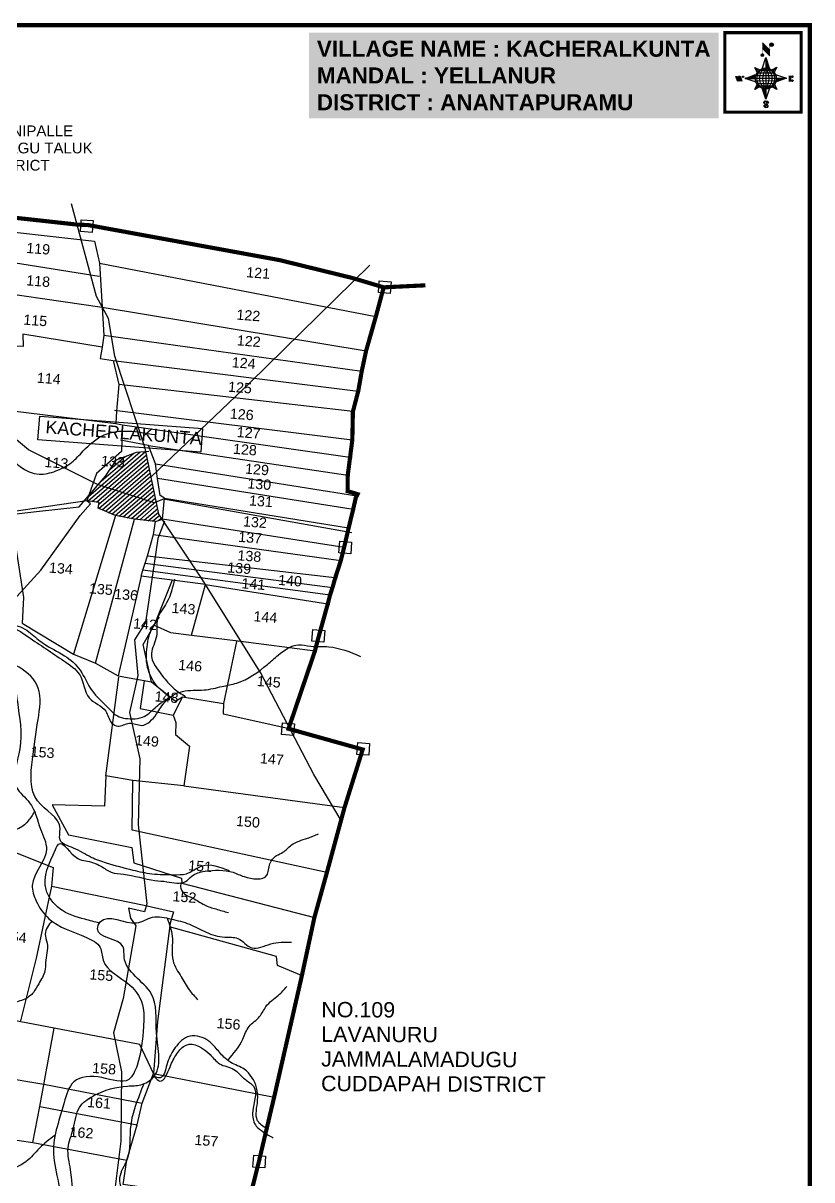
# Model space of a CAD drawing. Header units: inches. Extents: x 188909 to 213631, y 1617529 to 1627339.
# Drawn here: x 190709 to 192235, y 1624908 to 1627145 of the extents above; entities that cross this region are included whole.
import ezdxf

# ---------------------------------------------------------------- set-up
doc = ezdxf.new("R2010")
doc.units = ezdxf.units.IN
doc.header["$MEASUREMENT"] = 0
for name, color, linetype in [('AQUADUCT', 1, 'Continuous'), ('bord', 1, 'Continuous'), ('PAPER SIZE', 5, 'Continuous'), ('PLOT', 7, 'Continuous'), ('PLOT NO', 7, 'Continuous'), ('ROAD', 1, 'Continuous'), ('STREAM', 4, 'Continuous'), ('text2', 7, 'Continuous'), ('VILLAGE', 7, 'Continuous'), ('VILLAGE BOUNDARY', 5, 'Continuous'), ('VILLAGE BOUNDARY STONES', 1, 'Continuous')]:
    doc.layers.add(name, color=color, linetype=linetype)
doc.styles.get("Standard").update_dxf_attribs({"font": 'arial.ttf'})
pattern_1 = [(267.297113149, (-8720374.938, 50637915.138), (10.5367255337, -0.497431438), [])]
pattern_2 = [(357.297113149, (-8720374.938, 50637915.138), (0.497431438, 10.5367255337), [])]

# ---------------------------------------------------------------- blocks, each defined once
blk = doc.blocks.new('*X3')
at = {"color": 0, "linetype": 'Continuous'}
for p, q in [((6321.6, 240.5), (6322.3, 241.2)), ((6321.6, 240.3), (6322.3, 241)), ((6321.6, 240.1), (6322.3, 240.8)), ((6321.6, 239.9), (6322.4, 240.7)), ((6321.6, 239.8), (6322.4, 240.6)), ((6321.6, 239.6), (6322.5, 240.5)), ((6321.6, 239.4), (6322.5, 240.3)), ((6321.6, 239.2), (6322.6, 240.2)), ((6321.7, 239.1), (6322.6, 240.1)), ((6321.8, 240.8), (6322.4, 241.4)), ((6321.8, 239), (6322.7, 240)), ((6321.8, 239), (6322.8, 239.9)), ((6321.9, 238.9), (6322.9, 239.8)), ((6322, 238.8), (6323, 239.7)), ((6322.1, 241.3), (6322.4, 241.6)), ((6322.1, 238.7), (6323.1, 239.6)), ((6322.2, 238.6), (6323.1, 239.6)), ((6322.3, 238.5), (6323.2, 239.5)), ((6322.4, 238.5), (6323.3, 239.4)), ((6322.5, 238.4), (6323.4, 239.3)), ((6322.7, 238.4), (6323.6, 239.3)), ((6322.8, 238.3), (6323.7, 239.2)), ((6322.9, 238.3), (6323.8, 239.1)), ((6323.1, 238.2), (6323.9, 239.1)), ((6323.2, 238.2), (6324, 239)), ((6323.3, 238.2), (6324.2, 239)), ((6323.5, 238.1), (6324.3, 238.9)), ((6323.7, 238.1), (6324.4, 238.9)), ((6323.8, 238.1), (6324.6, 238.8)), ((6324.1, 238.2), (6324.7, 238.8)), ((6324.3, 238.3), (6324.9, 238.8)), ((6324.6, 238.3), (6325.1, 238.8)), ((6324.8, 238.4), (6325.2, 238.8)), ((6325.1, 238.5), (6325.4, 238.8)), ((6325.4, 238.6), (6325.6, 238.8))]:
    blk.add_line(p, q, dxfattribs=at)
blk = doc.blocks.new('*X2')
at = {"color": 0, "linetype": 'Continuous'}
for p, q in [((6324.4, 240.3), (6324.5, 240.4)), ((6324.6, 240.3), (6324.8, 240.5)), ((6324.7, 240.2), (6325, 240.5)), ((6324.8, 240.2), (6325.2, 240.6)), ((6325, 240.1), (6325.5, 240.6)), ((6325.1, 240.1), (6325.6, 240.6)), ((6325.2, 240), (6325.8, 240.6)), ((6325.3, 240), (6326, 240.6)), ((6325.4, 239.9), (6326.1, 240.6)), ((6325.5, 239.8), (6326.2, 240.5)), ((6325.6, 239.8), (6326.3, 240.5)), ((6325.7, 239.7), (6326.5, 240.4)), ((6325.9, 239.6), (6326.6, 240.3)), ((6326, 239.5), (6326.7, 240.3)), ((6326, 239.4), (6326.8, 240.2)), ((6326.1, 239.3), (6327, 240.2)), ((6326.2, 239.3), (6327.1, 240.1)), ((6326.3, 239.2), (6327.1, 240)), ((6326.4, 239.1), (6327.2, 239.9)), ((6326.5, 239), (6327.3, 239.8)), ((6326.5, 238.9), (6327.4, 239.7)), ((6326.6, 238.8), (6327.5, 239.6)), ((6326.7, 238.7), (6327.5, 239.5)), ((6326.8, 238.6), (6327.6, 239.4)), ((6326.8, 238.5), (6327.7, 239.3)), ((6326.8, 236.5), (6327.4, 237)), ((6326.9, 238.3), (6327.8, 239.2)), ((6326.9, 238.2), (6327.9, 239.1)), ((6326.9, 236.8), (6327.6, 237.4)), ((6327, 238.1), (6327.8, 239)), ((6327, 237.9), (6327.8, 238.8)), ((6327, 237.8), (6327.8, 238.6)), ((6327, 237.6), (6327.8, 238.4)), ((6327, 237.4), (6327.8, 238.2)), ((6327, 237.3), (6327.8, 238)), ((6327, 237.1), (6327.8, 237.9))]:
    blk.add_line(p, q, dxfattribs=at)
blk = doc.blocks.new('H')
at = {"layer": 'bord', "extrusion": (0.000427885, 0.004792, 0.999988)}
h = blk.add_hatch(dxfattribs=at)
h.set_pattern_fill('LINE', color=8, scale=84.387686, angle=-2.7029, style=0)
h.set_pattern_definition(pattern_2)
h.paths.add_polyline_path([(-492, 786, -0.090992), (-448, 775), (-486, 912)])
h = blk.add_hatch(dxfattribs=at)
h.set_pattern_fill('LINE', color=8, scale=84.387686, angle=-92.7029, style=0)
h.set_pattern_definition(pattern_1)
h.paths.add_polyline_path([(-625, 665, -0.090992), (-615, 710), (-751, 671)])
h = blk.add_hatch(dxfattribs=at)
h.set_pattern_fill('LINE', color=8, scale=84.387686, angle=-92.7029, style=0)
h.set_pattern_definition(pattern_1)
h.paths.add_polyline_path([(-246, 647), (-372, 653, -0.090992), (-382, 609)])
h = blk.add_hatch(dxfattribs=at)
h.set_pattern_fill('LINE', color=8, scale=84.387686, angle=-2.7029, style=0)
h.set_pattern_definition(pattern_2)
h.paths.add_polyline_path([(-504, 533, -0.090992), (-549, 543), (-510, 406)])
for p, q in [((-519, 1020, -1217), (-435, 927, -1216)), ((-516, 1087, -1217), (-432, 994, -1217)), ((-538, 774, -1216), (-487, 906, -1216)), ((-487, 906, -1216), (-493, 780, -1216)), ((-487, 906, -1216), (-448, 769, -1216)), ((-627, 794, -1216), (-567, 760, -1216)), ((-627, 794, -1216), (-584, 747, -1215)), ((-599, 731, -1215), (-627, 794, -1216)), ((-421, 753, -1216), (-359, 781, -1216)), ((-359, 781, -1216), (-405, 739, -1216)), ((-359, 781, -1216), (-392, 721, -1215)), ((-865, 701, -1215), (-847, 638, -1215)), ((-847, 700, -1215), (-829, 637, -1215)), ((-829, 699, -1215), (-811, 636, -1215)), ((-829, 699, -1215), (-811, 698, -1215)), ((-811, 698, -1215), (-794, 635, -1215)), ((-752, 665, -1215), (-615, 704, -1215)), ((-752, 665, -1215), (-625, 659, -1215)), ((-619, 614, -1215), (-752, 665, -1215)), ((-639, 526, -1214), (-606, 585, -1215)), ((-639, 526, -1214), (-593, 568, -1215)), ((-399, 576, -1215), (-371, 513, -1214)), ((-246, 641, -1215), (-383, 603, -1215)), ((-379, 693, -1215), (-246, 641, -1215)), ((-373, 647, -1215), (-246, 641, -1215)), ((-213, 669, -1215), (-217, 601, -1215)), ((-197, 600, -1215), (-194, 668, -1215)), ((-577, 553, -1215), (-639, 526, -1214)), ((-511, 400, -1214), (-549, 537, -1214)), ((-460, 533, -1215), (-511, 400, -1214)), ((-505, 527, -1214), (-511, 400, -1214)), ((-371, 513, -1214), (-431, 546, -1215)), ((-371, 513, -1214), (-414, 560, -1215))]:
    blk.add_line(p, q, dxfattribs=at)
at = {"layer": 'bord', "color": 8, "linetype": 'ByBlock', "extrusion": (0.000427885, 0.004792, 0.999988)}
for p, q in [((-386, 711, -1215), (-605, 722, -1215)), ((-411, 744, -1216), (-578, 752, -1216)), ((-493, 780, -1216), (-505, 527, -1214)), ((-373, 647, -1215), (-625, 659, -1215)), ((-378, 616, -1215), (-623, 628, -1215)), ((-375, 679, -1215), (-620, 691, -1215)), ((-392, 585, -1215), (-611, 595, -1215)), ((-420, 555, -1215), (-587, 562, -1215))]:
    blk.add_line(p, q, dxfattribs=at)
at = {"layer": 'bord', "extrusion": (0.000427885, 0.004792, 0.999988), "elevation": -1212}
for points, const_width in [([(-522, 960), (-516, 1093)], 1.61), ([(-434, 933), (-428, 1066)], 1.61), ([(-870, 707), (-846, 706)], 0.642), ([(-829, 643), (-855, 644)], 0.642), ([(-829, 643), (-821, 678)], 0.642), ([(-811, 642), (-784, 641)], 0.642), ([(-793, 641), (-782, 694)], 0.642), ([(-177, 605), (-226, 607)], 0.706), ([(-223, 676), (-174, 673)], 0.706), ([(-195, 645), (-185, 644)], 0.706)]:
    blk.add_lwpolyline(points, dxfattribs=dict(at, const_width=const_width))
for points, const_width in [([(-414, 1073, 1), (-398, 1058, 1)], 22.3), ([(-530, 950, 1), (-520, 939, 1)], 14.8), ([(-776, 697, 1), (-769, 690, 1)], 8.9), ([(-180, 618, 1), (-173, 611, 1)], 9.79), ([(-178, 667, 1), (-171, 660, 1)], 9.79), ([(-525, 322, 1), (-533, 329, 1)], 11.1), ([(-490, 362, 1), (-498, 369, 1)], 11.1)]:
    blk.add_lwpolyline(points, format="xyb", close=True, dxfattribs=dict(at, const_width=const_width))
for points in [[(-537, 317), (-531, 310), (-520, 307), (-505, 307), (-494, 310), (-486, 318), (-487, 326), (-491, 333), (-494, 336), (-503, 341), (-522, 347), (-530, 352), (-534, 355), (-537, 363), (-537, 373), (-530, 381), (-520, 384), (-504, 384), (-493, 380), (-487, 373)], [(-522, 348), (-526, 354), (-528, 361), (-528, 371), (-526, 375), (-521, 381), (-515, 384)], [(-505, 307), (-499, 312), (-497, 319), (-497, 327), (-501, 335), (-509, 343)]]:
    blk.add_lwpolyline(points, dxfattribs=at)
at = {"layer": 'bord', "extrusion": (0.000427885, 0.004792, 0.999988)}
for centre, radius in [((-406, 1065, -1212), 22.3), ((-525, 944, -1212), 14.8), ((-498, 659, -1212), 127), ((-773, 694, -1212), 8.9), ((-177, 615, -1212), 9.79), ((-174, 663, -1212), 9.79), ((-529, 325, -1212), 11.1), ((-494, 365, -1212), 11.1)]:
    blk.add_circle(centre, radius, dxfattribs=at)
at = {"layer": 'bord', "color": 8, "linetype": 'ByBlock', "extrusion": (0.000427885, 0.004792, 0.999988)}
for centre, radius, start, end in [((-482, 658, -1212), 128, 94.9254, 259.6691), ((-437, 656, -1212), 141, 113.2864, 241.308), ((-316, 651, -1212), 222, 142.5892, 212.0053), ((-560, 662, -1212), 141, 293.2864, 61.308), ((-681, 668, -1212), 222, 322.5892, 32.0053), ((-515, 660, -1212), 128, 274.9254, 79.6691)]:
    blk.add_arc(centre, radius, start, end, dxfattribs=at)
at = {"layer": 'bord', "extrusion": (0.000427885, 0.004792, 0.999988)}
for points in [[(-516, 1093, -1212), (-431, 1000, -1212), (-519, 1026, -1212), (-434, 933, -1212)], [(-864, 707, -1212), (-846, 706, -1212), (-846, 644, -1212), (-829, 643, -1212)], [(-829, 705, -1212), (-811, 704, -1212), (-811, 642, -1212), (-793, 641, -1212)], [(-193, 674, -1212), (-197, 606, -1212), (-213, 675, -1212), (-216, 607, -1212)]]:
    blk.add_solid(points, dxfattribs=at)
at = {"layer": 'bord', "extrusion": (0.000427885, 0.004792, 0.999988), "xscale": 7.977342409717546, "yscale": 7.977342409717546, "zscale": 7.977342409717546, "rotation": 138.0840426661453}
for name, p in [('*X2', (38301, -31929, -1212)), ('*X3', (38314, -31951, -1212))]:
    blk.add_blockref(name, p, dxfattribs=at)

msp = doc.modelspace()

# ---------------------------------------------------------------- hatches: boundary and pattern name
at = {"layer": 'VILLAGE'}
h = msp.add_hatch(dxfattribs=at)
h.set_pattern_fill('ANSI31', color=256, scale=49.442893, angle=-4.3382)
h.set_pattern_definition([(40.661826, (-115164.6156, 47316.9015), (-4.027081255, 4.688228487), [])])
h.paths.add_polyline_path([(190962.5, 1626217), (190966.6, 1626218.6), (190946.1, 1626316.3), (190928.4, 1626315.2), (190889.2, 1626300.1), (190868, 1626268.3), (190853.9, 1626252)])
h.paths.add_polyline_path([(190887.3, 1626192.4), (190924.5, 1626185.5), (190965.1, 1626180.6), (190978.2, 1626185.2), (190978.2, 1626185.4), (190971.5, 1626195.3), (190966.6, 1626218.6), (190962.5, 1626217), (190853.9, 1626252), (190835.6, 1626230.6), (190832.2, 1626221), (190856, 1626217.5), (190854.2, 1626206.3)])

# ---------------------------------------------------------------- linework, layer by layer
at = {"layer": 'PAPER SIZE', "color": 5, "const_width": 8}
msp.add_lwpolyline([(188912.9, 1627140.7), (192231, 1627140.7), (192231, 1623094.6), (188912.9, 1623094.6)], close=True, dxfattribs=at)
at = {"layer": 'PLOT'}
for points in [[(190223.8, 1626797.4), (190605.9, 1626750.1), (190847.2, 1626723.3), (190856.8, 1626680.6), (190861.7, 1626595.6), (190864.7, 1626540.6), (190861.5, 1626517.8), (190708.3, 1626543.3), (190708.7, 1626519.6), (190606, 1626523), (190594.8, 1626633.9), (190600.4, 1626695.9), (190605.9, 1626750.1)], [(190600.4, 1626695.9), (190855.9, 1626655.1)], [(190856.8, 1626680.6), (191391.4, 1626577.5)], [(190277.6, 1626668.5), (190594.8, 1626633.9), (190861.7, 1626595.6)], [(190861.7, 1626595.6), (191372.4, 1626510.8)], [(191363.9, 1626470.9), (190864.7, 1626540.6)], [(190861.5, 1626517.8), (190858.1, 1626496.2), (190882.8, 1626492.4), (190893.8, 1626445.8), (190889.4, 1626394.5), (190888.4, 1626370.4), (190901.1, 1626368.1), (190900, 1626338.1), (190899, 1626316.3), (190850.5, 1626273.7), (190832.2, 1626221), (190682.7, 1626198.8)], [(190882.8, 1626492.4), (191357.3, 1626433.2)], [(190400.2, 1626166.2), (190407.5, 1626427.6), (190463.8, 1626468.8), (190532.4, 1626418.1), (190614, 1626403.8), (190888.4, 1626370.4)], [(191346.9, 1626393.3), (190893.8, 1626445.8)], [(190885.7, 1626395.9), (191345.8, 1626338.6)], [(190901.1, 1626368.1), (191345.2, 1626304.8)], [(190965.1, 1626180.6), (190978.2, 1626185.2), (190982.6, 1626225.8), (190973.9, 1626231), (190969.1, 1626264.1), (190964.9, 1626292.6), (190951.2, 1626327.7), (190897, 1626338.2)], [(190951.2, 1626327.7), (191337, 1626270.6)], [(190964.9, 1626292.6), (191354.3, 1626230.3)], [(191347.4, 1626204.2), (190969.1, 1626264.1)], [(190982.6, 1626225.8), (191338.7, 1626168.6)], [(190692.5, 1626142.7), (190709.2, 1626033.7), (190706.8, 1625984.4), (190806, 1625924.3), (190848.8, 1625907), (190892.4, 1625882.3), (190957.5, 1625871), (190941.1, 1625943.2), (190962.6, 1625980.2), (190994.2, 1625965.9), (191034.3, 1625961.1), (191061.8, 1626058.7), (190996.9, 1626067.3), (190937.5, 1626075.4), (190940.2, 1626087), (190944.9, 1626100.3), (190949.6, 1626114.5), (190961.3, 1626155.4), (190965.1, 1626180.6), (190924.5, 1626185.5), (190887.3, 1626192.4), (190854.2, 1626206.3), (190856, 1626217.5), (190832.2, 1626221)], [(190887.3, 1626192.4), (190806, 1625924.3)], [(190848.8, 1625907), (190924.5, 1626185.5)], [(191329.8, 1626130.3), (190978.2, 1626185.2)], [(190961.3, 1626155.4), (191323.6, 1626105.5)], [(190949.6, 1626114.5), (191317.2, 1626071.8)], [(190944.9, 1626100.3), (191307.5, 1626053.2)], [(190937.5, 1626075.4), (190892.4, 1625882.3)], [(191302.7, 1626038.6), (190940.2, 1626087)], [(190996.9, 1626067.3), (190962.6, 1625980.2)], [(191061.8, 1626058.7), (191302.3, 1626021.2)], [(191034.3, 1625961.1), (191125.1, 1625950.1), (191273.6, 1625930.8)], [(191121.5, 1625949), (191096.4, 1625828.9)], [(191017.2, 1625841.8), (190999.4, 1625806), (191004.3, 1625791.9), (191003.4, 1625768.7), (191030.6, 1625746), (191019.7, 1625669.5), (190921.1, 1625680.1), (190869.1, 1625689.1), (190893.7, 1625879.5)], [(190957.5, 1625871), (191003.8, 1625833.6), (191017.2, 1625841.8), (191096.4, 1625828.9), (191095.8, 1625808.8), (191226.8, 1625779.6)], [(190869.1, 1625689.1), (190866.2, 1625630), (190765, 1625633), (190796.8, 1625574.8), (190919.4, 1625550.6), (190922.7, 1625520.5), (191015.1, 1625491.3), (191016, 1625481.1), (191272.4, 1625415)], [(191296.6, 1625502), (190920, 1625584), (190921.1, 1625680.1)], [(191019.7, 1625669.5), (191330.7, 1625627.7)], [(190382.3, 1625612.1), (190582.3, 1625570.9), (190678.1, 1625547.4), (190766.6, 1625511.5), (190763.6, 1625475.5), (190943, 1625438.7), (190999.9, 1625426.1), (190993.5, 1625404.3), (190968.6, 1625213.5), (190961, 1625113.4)], [(190763.6, 1625475.5), (190734.2, 1625336.2), (190703.7, 1625214.9)], [(190609.1, 1624832.3), (190625.3, 1624926.6), (190647.7, 1624991.6), (190727.4, 1624980.1), (190909.4, 1624945.9), (190929.5, 1625014), (190939.2, 1625056), (190961, 1625113.4), (190934.4, 1625169.6), (190769.1, 1625201), (190608.7, 1625231.1), (190598.5, 1625149.3), (190611.3, 1625147.2), (190597, 1625087.1), (190582.7, 1625044.1), (190557.7, 1624932.7), (190625.3, 1624926.6)], [(190727.4, 1624980.1), (190740.8, 1625049.4), (190769.1, 1625201)], [(190597, 1625087.1), (190654.6, 1625072.7), (190664.3, 1625106.7), (190748.7, 1625092.8), (190939.2, 1625056)], [(190961, 1625113.4), (191194.5, 1625067.5)], [(190740.8, 1625049.4), (190929.5, 1625014)], [(190045.6, 1624465.4), (190111, 1624468.3), (190479.8, 1624384.5), (190624.4, 1624357.1), (190774.2, 1624293.1), (190875, 1624279.6), (190886.8, 1624338.3), (190889.5, 1624352.3), (190895.3, 1624387.8), (190901, 1624407.4), (190903.2, 1624422.5), (190913.2, 1624470.2), (190928.2, 1624549), (190945.1, 1624597.8), (190950.2, 1624616.4), (190970.8, 1624742.4), (191005.4, 1624883.6), (190902.6, 1624898.8), (190909.4, 1624945.9)]]:
    msp.add_lwpolyline(points, dxfattribs=at)
at = {"layer": 'ROAD'}
for points in [[(191324.2, 1625602.6), (191271.5, 1625691.6), (191168.3, 1625888.9), (191054.1, 1626071.5), (190971.5, 1626195.3), (190944.7, 1626322.9), (190886.1, 1626500.6), (190874.2, 1626573.6), (190850.5, 1626616.2), (190802.7, 1626795.3)], [(191344.9, 1626159), (190980.7, 1626223.8), (190962.5, 1626217), (190852.8, 1626252.4), (190719, 1626319.2), (190626.8, 1626395.4), (190542.6, 1626411), (190441.9, 1626463.8), (190374.6, 1626515.2), (190167.8, 1626678.5), (190114.4, 1626623.4)], [(190956.8, 1626267.1), (191147.5, 1626449.1), (191379.9, 1626676.7)], [(189392.2, 1626128.6), (189590, 1626137.4), (189768.4, 1626152.6), (189974.7, 1626166.9), (190057.8, 1626157.4), (190105.4, 1626138.2), (190235.5, 1626134.7), (190312.6, 1626166.6), (190344.6, 1626148.5), (190526.4, 1626151.4), (190616.7, 1626186.5), (190734.9, 1626199.9), (190816.9, 1626209), (190868, 1626268.3), (190889.2, 1626300.1), (190928.4, 1626315.2), (190951.9, 1626316.6)], [(189310.5, 1625021.3), (189633.1, 1625205.8), (189793.4, 1625184.9), (189867.5, 1625201), (189902.3, 1625259.5), (190022.3, 1625414), (190055.8, 1625427.8), (190083, 1625439.8), (190129.6, 1625505.9), (190187.1, 1625535.9), (190270.7, 1625617.9), (190324.5, 1625696.1), (190420, 1625781.8), (190439.4, 1625796.4), (190507.7, 1625885.5), (190531.5, 1625920.5), (190612.2, 1625951.3), (190670.3, 1626006.9), (190743.2, 1626086.7), (190818.9, 1626192.3), (190839, 1626215.3), (190832.2, 1626221)], [(190982.3, 1626181.7), (190969.7, 1626147.8), (190945.8, 1625985.7), (190924.3, 1625951.8), (190930.9, 1625882.7), (190914.8, 1625811.1), (190934.7, 1625721.6), (190931.5, 1625593.9), (190948.4, 1625441.5), (190943.4, 1625425.9), (190912.9, 1625432.9), (190916.3, 1625413.6), (190927, 1625398.9), (190902.5, 1625258.3), (190883.6, 1625192.2), (190898.9, 1625116.6), (190897.8, 1624982.4), (190884.1, 1624874.1), (190889.8, 1624742), (190911.1, 1624547.5), (190923.5, 1624410.5), (190941.9, 1624264.8), (190964.7, 1624144.7), (190987.6, 1624026.1)], [(190943.1, 1625872.8), (190935.5, 1625819.4), (190999.4, 1625806)], [(191247.4, 1625302.8), (191200.8, 1625322), (191199.3, 1625339.7), (190992, 1625396.8)]]:
    msp.add_lwpolyline(points, dxfattribs=at)
at = {"layer": 'STREAM'}
for points in [[(190121, 1626848.1), (190114.5, 1626812.4), (190136.8, 1626781.5), (190167.1, 1626758.8), (190185, 1626731.5), (190198.4, 1626675.7), (190298.9, 1626618.3), (190355.5, 1626581), (190392.2, 1626495.2), (190486.5, 1626434.5), (190562.8, 1626399.9), (190593.1, 1626383.7), (190609.4, 1626347.2), (190614, 1626309.7), (190639.2, 1626226.7), (190643.3, 1626188.8), (190650, 1626120.7), (190652.5, 1626081.9), (190674, 1626045.8), (190664.6, 1626014), (190665.6, 1625983.7), (190689.5, 1625980.5), (190723.2, 1625964.9), (190748.2, 1625944.9), (190788.8, 1625921.3), (190819.2, 1625893), (190842.3, 1625853.4), (190872, 1625821.9), (190887.6, 1625806.8), (190920.1, 1625799.2), (190939.9, 1625802.3), (190964, 1625820.5), (190974.9, 1625829.4), (190993, 1625841.1)], [(190572.7, 1626394.4), (190613.6, 1626389.4), (190640.6, 1626375.2), (190651, 1626338.4), (190669.9, 1626315.9), (190739.7, 1626272.1), (190772, 1626278.6), (190802.3, 1626295), (190825.1, 1626317.2), (190865.9, 1626348.3), (190963.9, 1626348.8)], [(191001.6, 1626069.4), (190986.4, 1626023.8), (190968.7, 1625992.2), (190966.8, 1625958.7), (190957, 1625925.8), (190981.3, 1625878.7), (191000.9, 1625857.4), (191023.2, 1625842.6)], [(191107.8, 1625505.1), (191055.1, 1625514.2), (191024, 1625499), (191000.4, 1625497.1), (190958.1, 1625498.9), (190922, 1625506), (190870.4, 1625520.1), (190840.5, 1625531.2), (190806.1, 1625549.2), (190780.2, 1625565), (190780.3, 1625586.2), (190736.8, 1625640.3), (190726.8, 1625720.7), (190737.8, 1625798.1), (190738, 1625858.8), (190700.8, 1625898.9), (190652.6, 1625929.7), (190647.5, 1625958.6), (190661.4, 1625977.3), (190717.7, 1625958.4), (190753.2, 1625934.5), (190787.3, 1625911.4), (190818.2, 1625884.2), (190836.8, 1625839.6), (190868.5, 1625813.8), (190880, 1625791.7), (190891.9, 1625785), (190914.3, 1625790.6), (190938.1, 1625786.6), (190966.9, 1625808.6), (190984.1, 1625832.8), (191017, 1625852.3), (191058.9, 1625855), (191093.8, 1625861.8), (191122.1, 1625868.4), (191181.5, 1625904.4), (191202.6, 1625922.6), (191241.4, 1625942.3), (191265.4, 1625939.7), (191300.4, 1625938.5), (191361.9, 1625920)], [(190997.2, 1625838), (190963.6, 1625868.3), (190947.8, 1625909.7), (190948.1, 1625933.8), (190956.8, 1625971.2), (190972.6, 1625995.6)], [(190643.8, 1625750.6), (190626, 1625801.8), (190599.3, 1625825.8), (190615.5, 1625841.3), (190637.3, 1625866.8), (190657.6, 1625895.2), (190684.3, 1625877.3), (190697.6, 1625831.9), (190702.5, 1625741.2), (190696, 1625666.6), (190721.4, 1625637), (190742.4, 1625586.1), (190753.9, 1625546.6), (190726.4, 1625477.1), (190734.1, 1625446.7), (190758.7, 1625412.6), (190831.1, 1625376.4), (190857.8, 1625356.9), (190863.6, 1625332.5), (190914.8, 1625284.7), (190941.3, 1625239.7), (190941.7, 1625203.9), (190929.3, 1625129), (190913.2, 1625101.7), (190860.9, 1625105.3), (190806.8, 1625097.1), (190787.9, 1625056.9), (190778.1, 1625022.8), (190767.4, 1624972), (190774.1, 1624916.1), (190781.7, 1624873.8), (190784.4, 1624849.6), (190785.4, 1624802.5), (190750.5, 1624773), (190708.2, 1624728.5), (190685.5, 1624674.5), (190686, 1624645), (190697.3, 1624615.2), (190709.1, 1624585.4), (190713.5, 1624553.3), (190737, 1624523.7), (190771, 1624487.6), (190796.7, 1624438.6), (190809.6, 1624393.7), (190826.9, 1624359.3), (190810.4, 1624343.8), (190791.6, 1624335.8), (190755.6, 1624308), (190712.4, 1624314.7), (190675.5, 1624319.5), (190657, 1624325.4), (190608.6, 1624327.7), (190552.5, 1624291.6), (190521.9, 1624255.1), (190512.1, 1624242.7), (190491, 1624229.9), (190459.3, 1624219), (190442.8, 1624177.8), (190428.5, 1624120.8), (190413.1, 1624089.9), (190378.3, 1624076.8), (190345, 1624056.9), (190334.1, 1624044.4), (190300.8, 1624042.7), (190274.2, 1624043.6), (190246.3, 1624039.2), (190214.3, 1624014.9), (190180.8, 1624004.1), (190143.5, 1624006), (190080, 1624020.2), (190025.9, 1623979.7), (189973.3, 1623960.2), (189941.9, 1623965.1), (189889.1, 1623920.8), (189867.9, 1623885), (189848.4, 1623863.5), (189844.3, 1623838.8)], [(190731.3, 1625621.5), (190720.1, 1625603.6), (190700.6, 1625587.3), (190668.6, 1625582.4), (190626, 1625586.6)], [(190856.5, 1625404.2), (190828.5, 1625411.4), (190779.6, 1625432), (190753.1, 1625469.1), (190771.5, 1625546.7), (190777.3, 1625556.5), (190814.7, 1625528.8), (190829.8, 1625524.7), (190859, 1625514.4), (190879.4, 1625502.6), (190903.2, 1625498.6), (190963.8, 1625486.7), (190987, 1625484.2), (191022.8, 1625484.4), (191035.4, 1625495.2), (191060.2, 1625504.3), (191114.9, 1625502.3), (191136.3, 1625494.1), (191180.4, 1625496.6), (191186.4, 1625518.8), (191199.3, 1625534.7), (191211.5, 1625541.1), (191228, 1625555.2), (191259, 1625568.2), (191280.1, 1625576.8)], [(191014.5, 1625482.4), (191013.7, 1625471.4), (191023.8, 1625459), (191037, 1625452.5), (191059.9, 1625439.2), (191081.7, 1625431.4), (191105.9, 1625424.4)], [(190789.5, 1623514.3), (190790.7, 1623595.8), (190778.8, 1623625.5), (190776.7, 1623652.1), (190778.5, 1623675.2), (190762.9, 1623705.1), (190745.8, 1623767.7), (190775.3, 1623802), (190785.1, 1623852.8), (190799.2, 1623906), (190811.1, 1623931.1), (190833.2, 1623992.1), (190868.3, 1624051.5), (190869.3, 1624144), (190867.5, 1624209.1), (190869.9, 1624271.4), (190867.8, 1624321.7), (190844.5, 1624381), (190832.2, 1624411.1), (190830.7, 1624428.5), (190832.2, 1624459.2), (190859.9, 1624499.5), (190887.7, 1624528.4), (190901.3, 1624569.3), (190906.3, 1624673.2), (190901, 1624736.2), (190880.9, 1624784.8), (190855.6, 1624818.7), (190815.7, 1624855.6), (190800.6, 1624926.9), (190795.8, 1624969.7), (190805.9, 1625006.2), (190817.8, 1625047.7), (190845.9, 1625070.5), (190910.9, 1625088.9), (190936.7, 1625091.4), (190960.5, 1625105.7), (190967, 1625191.5), (190956.7, 1625267.9), (190904.2, 1625338.4), (190902.1, 1625358.3), (190852.7, 1625392.8), (190858.1, 1625406.3), (190928.3, 1625404.6), (190959.1, 1625415.4), (190995.4, 1625411.9), (191030.5, 1625402), (191063, 1625386.3), (191098.8, 1625377), (191124.3, 1625374.4), (191151.4, 1625356.2), (191187.8, 1625363.7), (191228.3, 1625367.2)], [(190764.7, 1625408.7), (190751.7, 1625382.8), (190755.1, 1625365.2), (190752.2, 1625327.6), (190751, 1625311.9), (190738.9, 1625286.8), (190728.9, 1625270.2), (190712.2, 1625257.3), (190687, 1625247.3), (190660.7, 1625213.8)], [(190987.5, 1625414), (190997.3, 1625378.9), (190998.8, 1625331.2), (191014.7, 1625300), (191030.4, 1625274.7), (191046.5, 1625256)], [(191105.3, 1625139.2), (191133.9, 1625179.8), (191146, 1625204.1), (191166.3, 1625223.2), (191178.7, 1625242.6), (191202.9, 1625264.8), (191219.1, 1625281.5)], [(191180.2, 1625006.1), (191162.6, 1625022), (191162.6, 1625061.8), (191160.5, 1625085.6), (191136.7, 1625121.4), (191110.7, 1625134.6), (191097.4, 1625144.9), (191080.3, 1625164.2), (191064.4, 1625178.4), (191026.8, 1625184), (191000.7, 1625159.6), (190986.9, 1625130.2), (190973.7, 1625104.8), (190961.2, 1625107.9)], [(190961.9, 1625107.8), (190973.6, 1625098.7), (190993.1, 1625126.3), (191006.2, 1625151.2), (191024.2, 1625168.3), (191070.5, 1625149.9), (191088.9, 1625132.1), (191116.7, 1625121.2), (191138.3, 1625102), (191154.9, 1625088.2), (191152.7, 1625035.2), (191160, 1625011.5), (191173.4, 1625000.2), (191192.9, 1624988.4)], [(190942.4, 1625094.1), (190925.8, 1625049.4), (190916.9, 1625013.5), (190909.4, 1624945.9), (190895.5, 1624911.6), (190902.3, 1624885.2), (190912.7, 1624873), (190926.8, 1624860.1), (190945.4, 1624845.7)], [(190770.5, 1624993.7), (190740.2, 1624968.6), (190714.7, 1624942.8), (190675.2, 1624919.7), (190649.5, 1624894.8), (190628.2, 1624880.8), (190589.3, 1624869.3), (190563.6, 1624852.5), (190530.5, 1624837.2)]]:
    msp.add_spline(points, degree=3, dxfattribs=at)
at = {"layer": 'text2', "color": 200, "const_width": 6.05, "elevation": 0}
msp.add_lwpolyline([(192214.4, 1627126.3), (192066.6, 1627126.3), (192066.6, 1626972.3), (192214.4, 1626972.3)], close=True, dxfattribs=at)
at = {"layer": 'text2'}
msp.add_lwpolyline([(190740.9, 1626384.6), (191056.1, 1626360.7), (191052.6, 1626314.8), (190737.4, 1626338.7)], close=True, dxfattribs=at)
at = {"layer": 'VILLAGE BOUNDARY', "const_width": 8}
msp.add_lwpolyline([(190634.7, 1626774.7), (190814.6, 1626754.9), (190834.2, 1626754.2), (191204.8, 1626686.4), (191345.8, 1626651.8), (191406.5, 1626633.7), (191487.3, 1626637.6), (191406.5, 1626633.7), (191391.4, 1626577.5), (191372.4, 1626510.8), (191363.9, 1626470.9), (191357.3, 1626433.2), (191346.9, 1626393.3), (191345.8, 1626338.6), (191341.4, 1626304.8), (191337, 1626270.6), (191336.6, 1626239.6), (191356, 1626233.7), (191352.5, 1626226.8), (191347.4, 1626204.2), (191338.7, 1626168.6), (191329.8, 1626130.3), (191323.6, 1626105.5), (191312.5, 1626071.1), (191307.5, 1626053.2), (191302.7, 1626038.6), (191298.5, 1626022.2), (191279.5, 1625953.9), (191273.6, 1625930.8), (191222.3, 1625780), (191365.9, 1625739.9), (191330.7, 1625627.7), (191296.6, 1625502), (191272.4, 1625415), (191248.8, 1625305.3), (191194.5, 1625067.5), (191163.7, 1624937.4), (191144.1, 1624860.2)], dxfattribs=at)
at = {"layer": 'VILLAGE BOUNDARY STONES'}
for points in [[(190821.3, 1626764.5), (190844.3, 1626762.8), (190842.5, 1626740), (190819.5, 1626741.7)], [(191398, 1626646.3), (191421, 1626644.6), (191419.3, 1626621.8), (191396.3, 1626623.6)], [(191321.4, 1626142.8), (191344.4, 1626141), (191342.7, 1626118.3), (191319.7, 1626120)], [(191269.3, 1625971.9), (191292.3, 1625970.2), (191290.6, 1625947.4), (191267.6, 1625949.1)], [(191210.8, 1625791.6), (191233.7, 1625789.8), (191232, 1625767), (191209, 1625768.8)], [(191356.3, 1625753.1), (191379.3, 1625751.4), (191377.6, 1625728.6), (191354.6, 1625730.3)], [(191155, 1624955), (191177.9, 1624953.2), (191176.2, 1624930.5), (191153.2, 1624932.2)]]:
    msp.add_lwpolyline(points, close=True, dxfattribs=at)

# ---------------------------------------------------------------- block references
at = {"layer": 'AQUADUCT', "color": 1, "xscale": 0.1588428818549649, "yscale": 0.1588428818549649, "zscale": 0.1588428818549649, "rotation": 3.078330600073183}
msp.add_blockref('H', (192230.6, 1626938.4, 193.6), dxfattribs=at)

# ---------------------------------------------------------------- texts
at = {"layer": 'PLOT NO'}
for s, p in [('119', (190714.3, 1626700.3)), ('121', (191139.9, 1626653.4)), ('118', (190714.2, 1626637.6)), ('115', (190708.6, 1626561.7)), ('122', (191120.9, 1626571.4)), ('122', (191121.8, 1626521.6)), ('124', (191112, 1626479.2)), ('114', (190734.7, 1626449.3)), ('125', (191104.7, 1626431.9)), ('126', (191108.2, 1626380)), ('127', (191121.5, 1626344.2)), ('128', (191114.3, 1626311.9)), ('113', (190749.5, 1626286.3)), ('133', (190858.9, 1626288.6)), ('129', (191137.7, 1626273.5)), ('130', (191142.1, 1626245.1)), ('131', (191145.3, 1626212)), ('132', (191133.7, 1626171.5)), ('137', (191124.4, 1626141.6)), ('138', (191122.9, 1626105.9)), ('134', (190758.2, 1626082.1)), ('139', (191103.2, 1626082.4)), ('141', (191130.7, 1626051.7)), ('140', (191201.6, 1626058.3)), ('135', (190835.6, 1626041.9)), ('136', (190884.3, 1626031.2)), ('143', (190995.4, 1626004.2)), ('144', (191153.9, 1625988)), ('142', (190920.9, 1625974.1)), ('146', (191008.4, 1625893.9)), ('145', (191160.5, 1625862.7)), ('148', (190962.7, 1625833)), ('149', (190924.7, 1625748.3)), ('153', (190722.8, 1625726.3)), ('147', (191166.5, 1625713.3)), ('150', (191120.2, 1625592)), ('151', (191027.6, 1625506.3)), ('152', (190997.3, 1625446.5)), ('154', (190668.9, 1625369.1)), ('155', (190836.4, 1625295.3)), ('156', (191082.6, 1625201.1)), ('158', (190841.8, 1625114.5)), ('161', (190832, 1625048.4)), ('162', (190798, 1624990.8)), ('157', (191039.7, 1624975.3))]:
    msp.add_text(s, height=19.78, rotation=355.6618, dxfattribs=at).set_placement(p)
at = {"layer": 'text2'}
for s, p in [('CHENNAMANENIPALLE', (190479.9, 1626926)), ('JAMMALAMADAGU TALUK ', (190477.4, 1626892.8)), ('CUDDAPH DISTRICT ', (190474.8, 1626859.5))]:
    msp.add_text(s, height=20.766, dxfattribs=at).set_placement(p)
for s, height, rotation, p in [('KACHERLAKUNTA', 24.721, 355.6618, (190751.4, 1626351.6)), ('NO.109', 29.67, 359.7655, (191285.8, 1625222.1)), ('LAVANURU', 29.67, 359.7655, (191285.6, 1625174.5)), ('JAMMALAMADUGU', 29.666, 359.7655, (191285.4, 1625126.8)), ('CUDDAPAH DISTRICT ', 29.666, 359.7655, (191285.2, 1625079.2))]:
    msp.add_text(s, height=height, rotation=rotation, dxfattribs=at).set_placement(p)
at = {"layer": 'text2', "insert": (191277.2, 1627110.8), "char_height": 31.067, "width": 762.02, "attachment_point": 1, "bg_fill": 1, "box_fill_scale": 1.5, "bg_fill_color": 254, "bg_fill_transparency": 0}
msp.add_mtext('{\\fArial|b1|i0|c0|p34;\\C1;VILLAGE NAME :\\C5; KACHERALKUNTA\\P\\C1;MANDAL : \\C5;YELLANUR\\P\\C1;DISTRICT : \\C5;ANANTAPURAMU}', dxfattribs=at)

doc.saveas('drawing.dxf')
